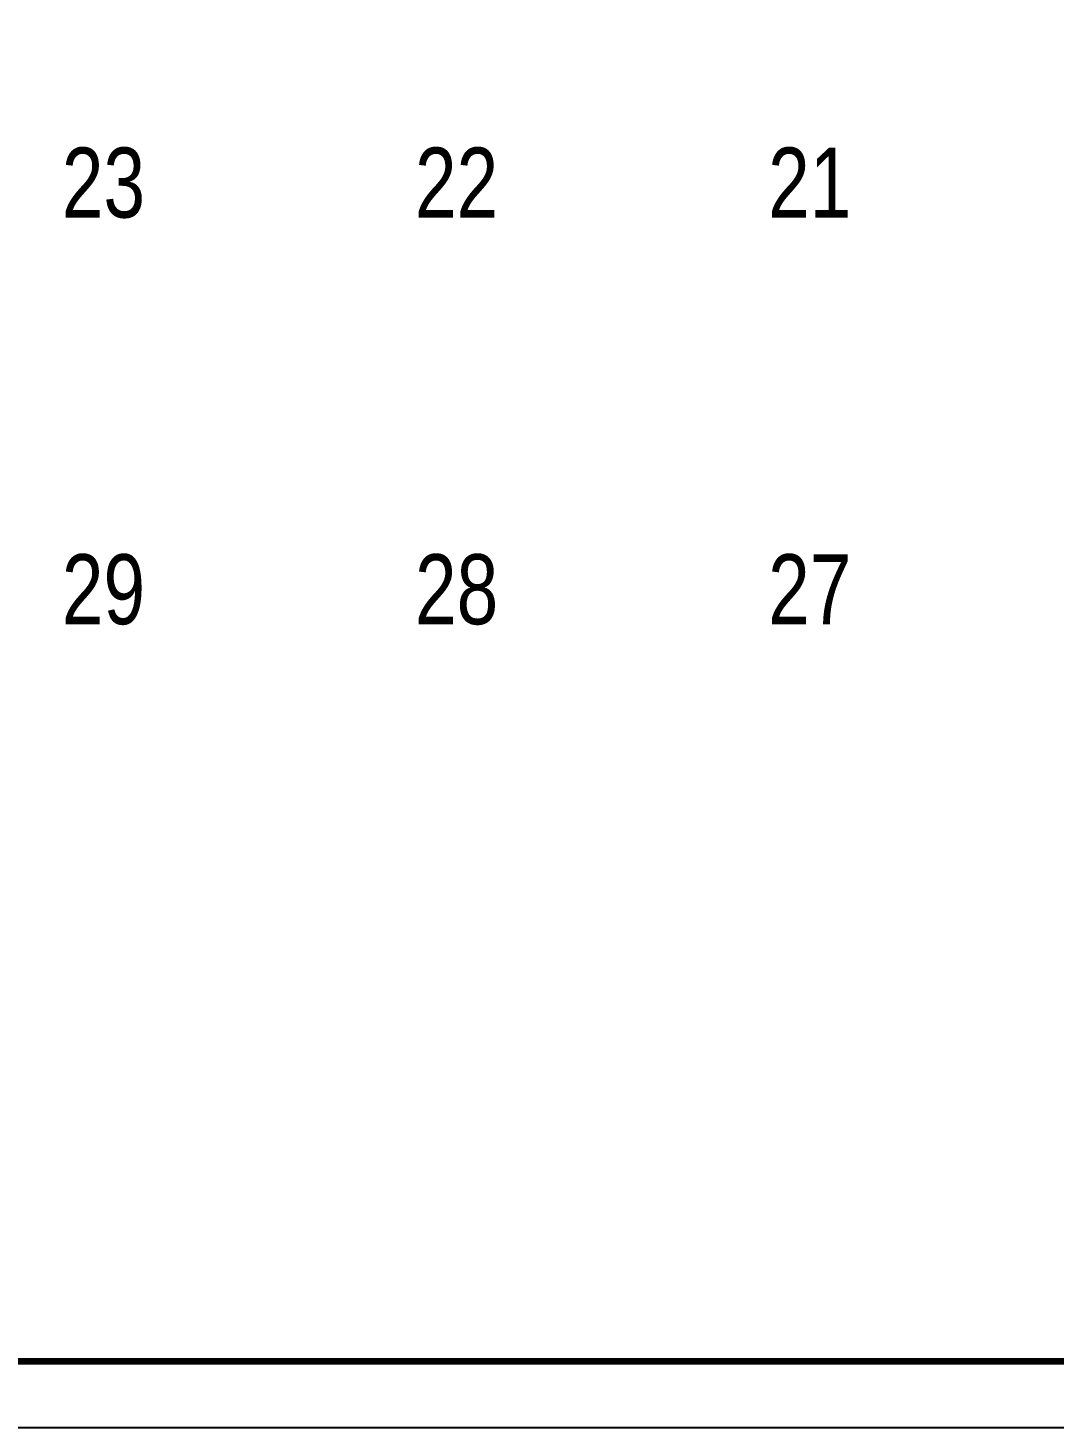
# Model space of a CAD drawing. Extents: x 290727 to 13733020, y 1731457 to 3643100.
# Drawn here: x 305028 to 312727, y 2180902 to 2191402 of the extents above; entities that cross this region are included whole.
import ezdxf
from ezdxf.enums import TextEntityAlignment as Align

# ---------------------------------------------------------------- set-up
doc = ezdxf.new("R2010")
doc.units = 0
doc.header["$LTSCALE"] = 10
doc.layers.get('0').update_dxf_attribs({"linetype": 'CONTINUOUS'})
for name, color, linetype in [('-0 图签', 7, 'CONTINUOUS'), ('-0 图签填写', 4, 'CONTINUOUS'), ('CALC_TEXT', 7, 'CONTINUOUS')]:
    doc.layers.add(name, color=color, linetype=linetype)
doc.layers.add('VHSoft_boundary', color=5, linetype='CONTINUOUS', plot=False)
doc.layers.get('0').off()
doc.styles.add('_TWT_DIM', font='HNSJY-07', dxfattribs={"width": 0.8, "height": 3.5, "bigfont": 'HNSJY-HZ'})
doc.styles.add('HNSJY', font='HNSJY-07', dxfattribs={"width": 0.8, "bigfont": 'HNSJY-HZ'})

# ---------------------------------------------------------------- blocks, each defined once
blk = doc.blocks.new('vhtemplate_标准图框_A2')
at = {"layer": '-0 图签'}
blk.add_lwpolyline([(0, 420), (594, 420), (594, 0), (0, 0)], close=True, dxfattribs=at)
at = {"layer": '-0 图签', "const_width": 1}
blk.add_lwpolyline([(25, 410), (584, 410), (584, 10), (25, 10)], close=True, dxfattribs=at)
at = {"layer": 'VHSoft_boundary'}
blk.add_lwpolyline([(0, 420), (594, 420), (594, 0), (0, 0)], close=True, dxfattribs=at)
at = {"layer": '-0 图签填写', "style": 'HNSJY', "width": 0.8}
for tag, height, p in [('审核', 3.5, (546.69, 172)), ('项目负责人', 3.5, (546.69, 164)), ('项目负责人2', 3.5, (546.69, 156)), ('专业负责人', 3.5, (546.69, 148)), ('专业负责人2', 3.5, (546.69, 140)), ('校对', 3.5, (546.69, 132)), ('设计', 3.5, (546.69, 124)), ('制图', 3.5, (546.69, 116)), ('建设单位', 3.5, (559, 107)), ('工程名称', 3.5, (559, 97)), ('项目名称', 3.5, (559, 87)), ('合同编号', 3.5, (559, 77)), ('项目编号', 3.5, (559, 67)), ('图名', 5, (548.66, 40.5)), ('图别', 3.5, (539.5, 22)), ('图号', 3.5, (573.5, 22)), ('版次', 3.5, (539.5, 14)), ('日期', 3.5, (573.5, 14))]:
    blk.add_attdef(tag, text='', height=height, dxfattribs=at).set_placement(p, align=Align.MIDDLE_CENTER)

msp = doc.modelspace()

# ---------------------------------------------------------------- block references
at = {"color": 3, "linetype": 'Continuous', "xscale": 50, "yscale": 50, "zscale": 50}
msp.add_blockref('vhtemplate_标准图框_A2', (290727, 2180902), dxfattribs=at)

# ---------------------------------------------------------------- texts
at = {"layer": 'CALC_TEXT', "color": 3, "linetype": 'Continuous', "style": '_TWT_DIM', "width": 0.8}
for s, p in [('23', (305282, 2189980)), ('22', (307932, 2189980)), ('21', (310582, 2189980)), ('29', (305282, 2186930)), ('28', (307932, 2186930)), ('27', (310582, 2186930))]:
    msp.add_text(s, height=525, dxfattribs=at).set_placement(p)

doc.saveas('drawing.dxf')
